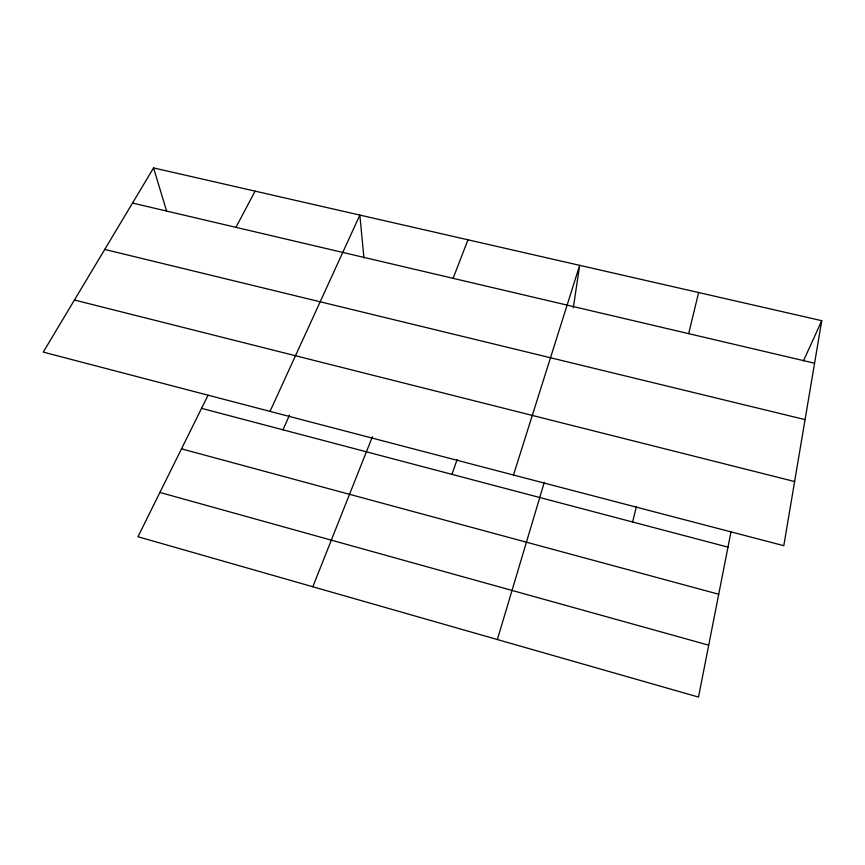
<?xml version="1.0" encoding="UTF-8"?>
<svg xmlns="http://www.w3.org/2000/svg" width="865" height="865" viewBox="0 0 865 865"><rect width="100%" height="100%" fill="white"/><g stroke="black" fill="none" stroke-linecap="round" stroke-linejoin="round"><path stroke-width="1.3" d="M573.3 307.821L579.669 265.339L513.475 475.026M821.75 320.688L783.798 545.685L43.25 352.109L153.559 167.918L821.75 320.688L803.423 360.954M731.012 531.726L698.509 697.082L137.978 536.743L208.065 395.219M688.67 333.652L698.628 292.532M632.607 521.995L636.456 506.414M497.364 639.549L544.29 482.324M451.973 474.366L457.131 459.553M453.087 278.335L467.987 239.8M312.827 586.751L372.372 436.782M282.963 429.797L289.505 415.146M270.021 411.383L359.851 215.082L363.938 257.954M235.95 227.354L255.089 191.133M132.507 203.059L814.571 363.214M104.73 249.434L805.055 419.611M74.433 300.025L794.621 481.535M201.567 408.345L727.984 547.145M181.509 448.838L718.729 594.244M159.917 492.445L708.716 645.171M153.559 167.918L166.74 211.493"/></g></svg>
